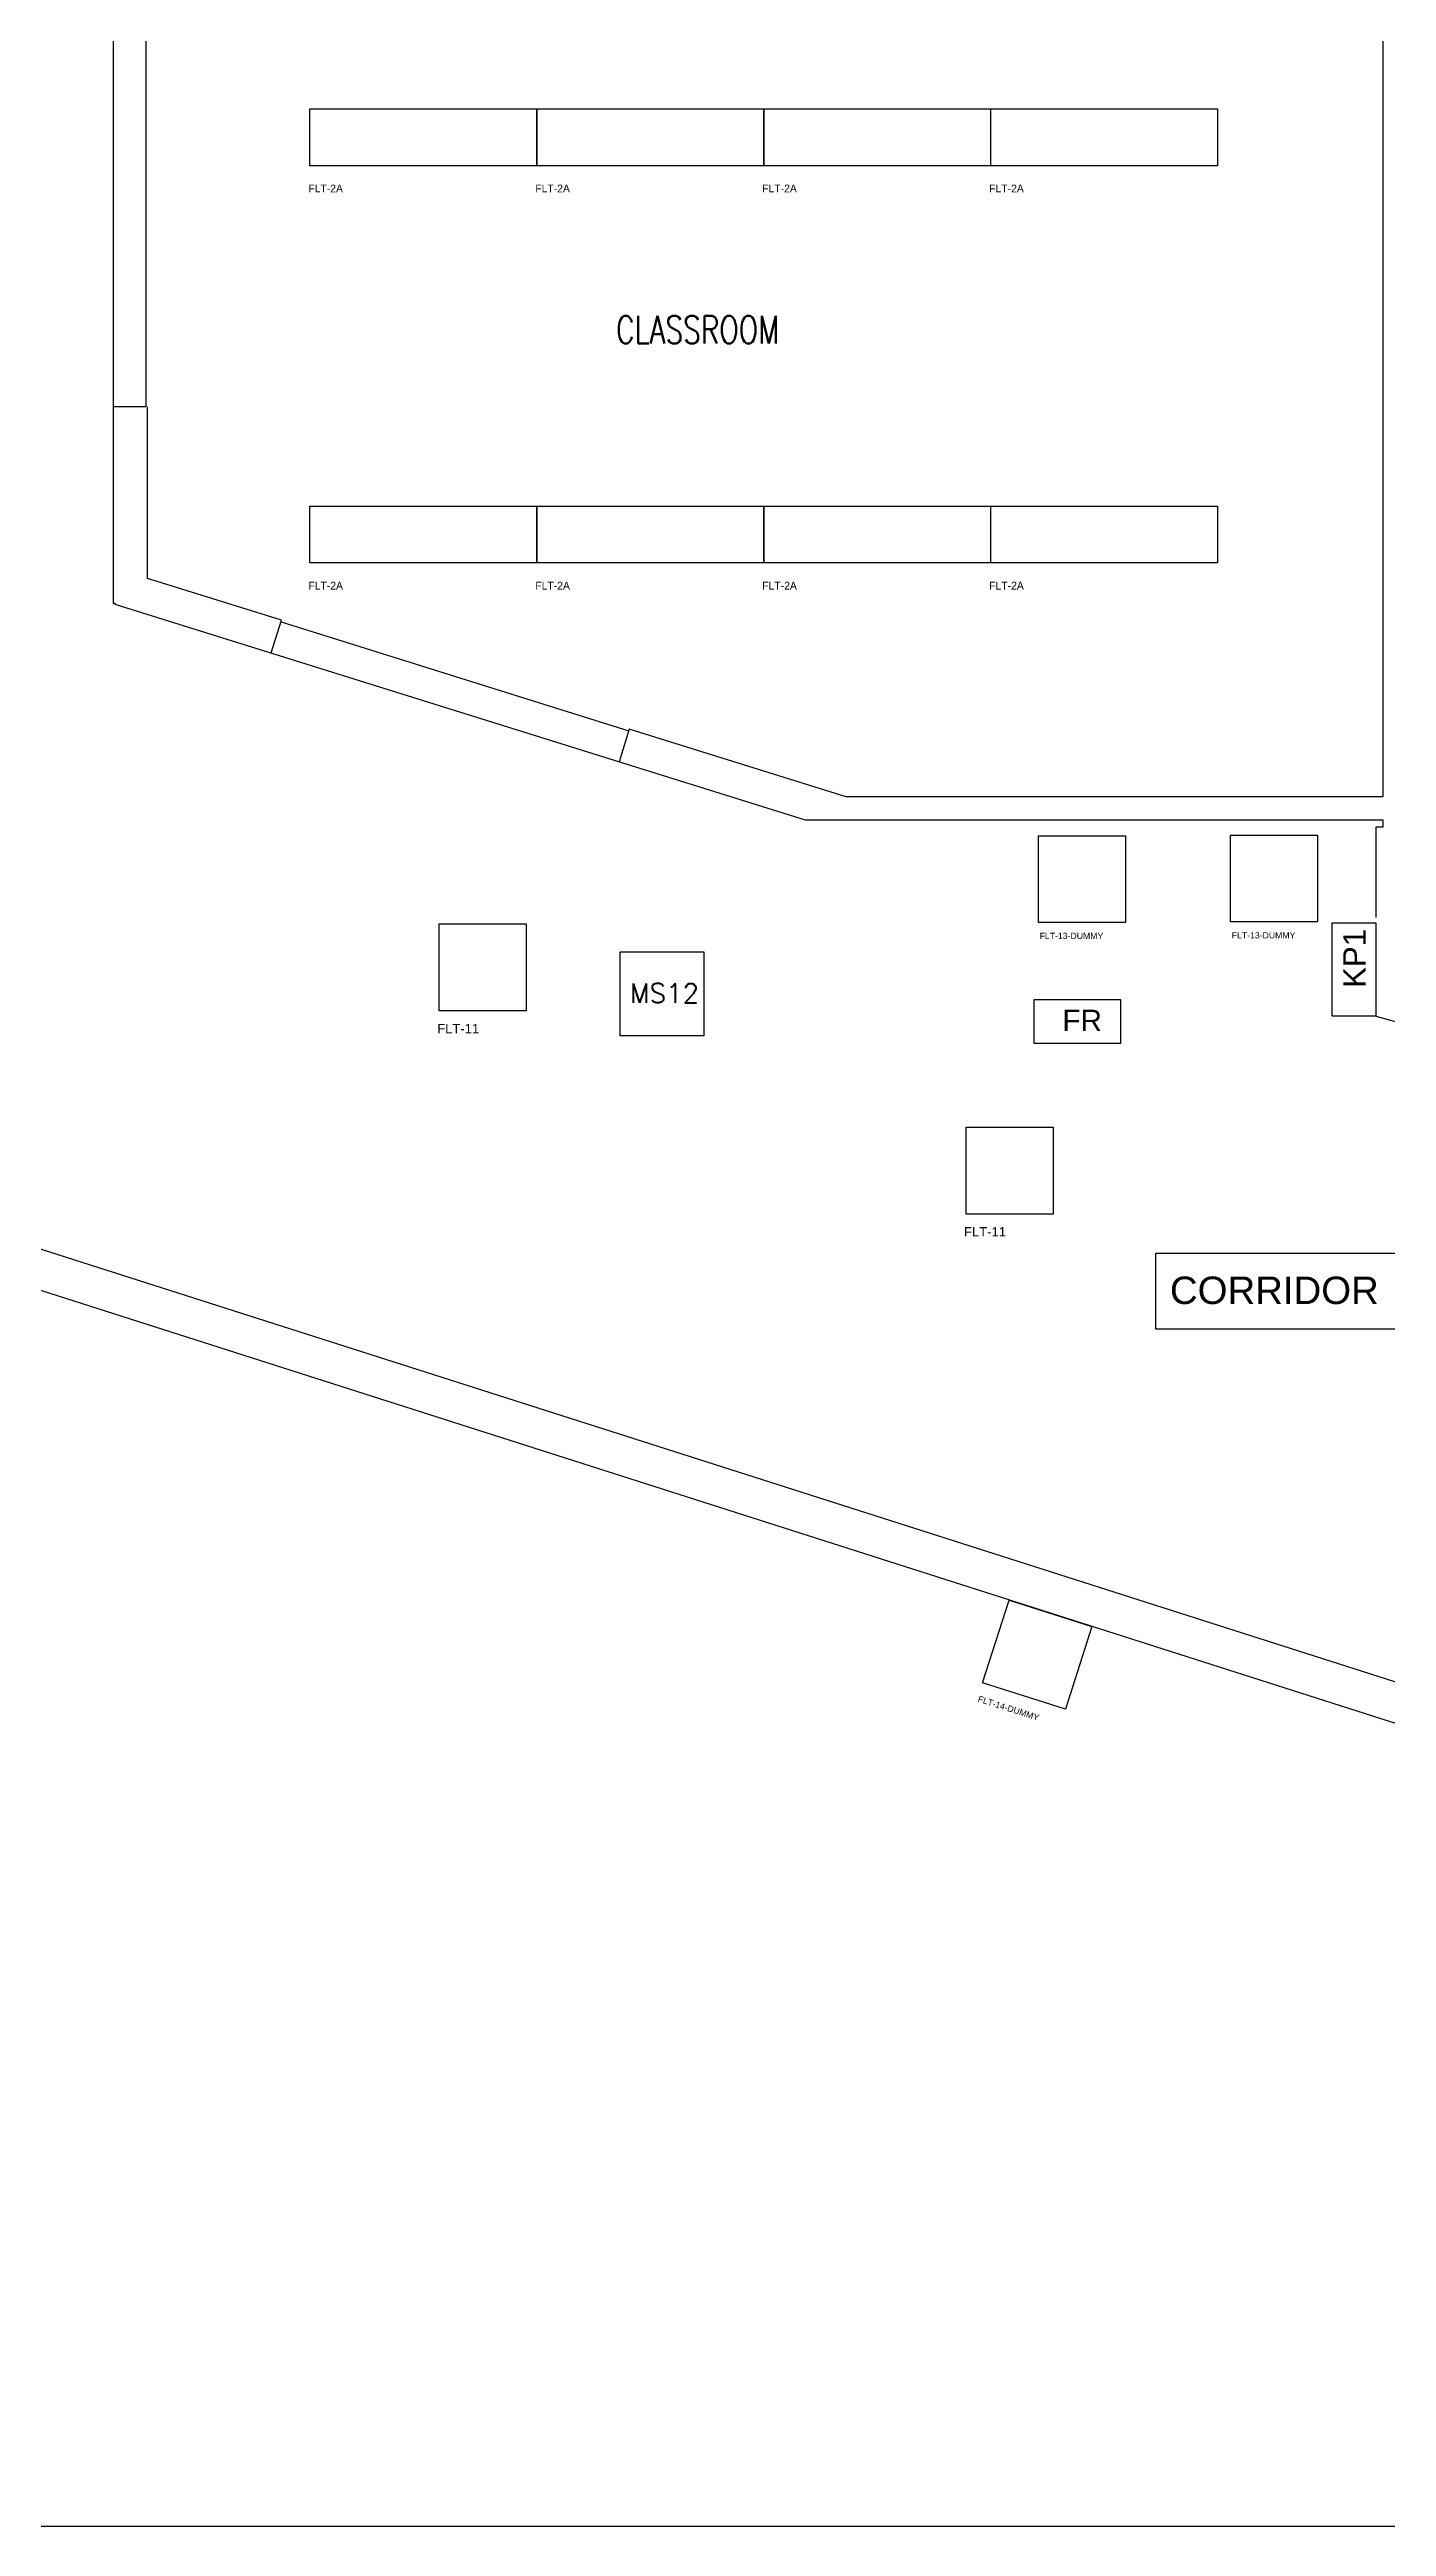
# Model space of a CAD drawing. Header units: feet. Extents: x 0 to 2831, y 0 to 3280.
# Drawn here: x 1206 to 1637, y 0 to 798 of the extents above; entities that cross this region are included whole.
import ezdxf
from ezdxf.enums import TextEntityAlignment as Align

# ---------------------------------------------------------------- set-up
doc = ezdxf.new("R2018")
doc.units = ezdxf.units.FT
doc.header["$MEASUREMENT"] = 0
doc.layers.get('0').update_dxf_attribs({"color": 255})
for name, color, linetype in [('FLT-FIXTURES', 3, 'Continuous'), ('FLT-NOTES', 7, 'Continuous'), ('FLT-PERIPHERALS', 6, 'Continuous')]:
    doc.layers.add(name, color=color, linetype=linetype)
doc.styles.add('A101 Floor Plan-Level 100$0$Arial', font='arial.ttf', dxfattribs={"height": 147.52994})
doc.styles.add('SC-TEXT', font='romans.shx', dxfattribs={"width": 0.75})
doc.styles.add('SIMPLEX', font='simplex.shx')
doc.styles.get("Standard").update_dxf_attribs({"font": 'arial.ttf'})

# ---------------------------------------------------------------- blocks, each defined once
blk = doc.blocks.new('FLT-FR')
at = {"layer": 'FLT-FIXTURES', "insert": (9.14, 10.82), "char_height": 6.858, "attachment_point": 1, "bg_fill": 2}
blk.add_mtext('FR', dxfattribs=at)
at = {"layer": 'FLT-FIXTURES'}
blk.add_lwpolyline([(0, 0), (28, 0), (28, 14), (0, 14)], close=True, dxfattribs=at)
blk = doc.blocks.new('FLT-2A')
at = {"layer": 'FLT-FIXTURES'}
blk.add_lwpolyline([(0, 18.29), (73.15, 18.29), (73.15, 0), (0, 0)], close=True, dxfattribs=at)
at = {"lineweight": 30}
blk.add_attdef('FLT-2A', text='', height=4, dxfattribs=at).set_placement((-0.46, -6.08), align=Align.TOP_LEFT)
blk = doc.blocks.new('FLT-11')
at = {"layer": 'FLT-FIXTURES'}
blk.add_lwpolyline([(0, 28), (28, 28), (28, 0), (0, 0)], close=True, dxfattribs=at)
blk.add_attdef('FLT-11', (-0.67, -7.23), '', height=3)
blk = doc.blocks.new('FLT-13-DUMMY')
at = {"layer": 'FLT-FIXTURES'}
blk.add_lwpolyline([(0, 28), (28, 28), (28, 0), (0, 0)], close=True, dxfattribs=at)
blk.add_attdef('FLT-13-DUMMY', (0.37, -5.29), '', height=2)
blk = doc.blocks.new('FLT-MS12')
at = {"layer": 'FLT-PERIPHERALS'}
blk.add_lwpolyline([(0, 27), (27, 27), (27, 0), (0, 0)], close=True, dxfattribs=at)
at = {"layer": 'FLT-PERIPHERALS', "insert": (3.08, 16.79), "char_height": 6.21, "attachment_point": 1, "style": 'SIMPLEX'}
blk.add_mtext('MS12', dxfattribs=at)
blk = doc.blocks.new('FLT-KP1')
at = {"layer": 'FLT-PERIPHERALS', "lineweight": 30, "insert": (9.07, 10.47), "char_height": 7.201, "attachment_point": 1, "bg_fill": 2}
blk.add_mtext('KP1', dxfattribs=at)
at = {"layer": 'FLT-PERIPHERALS'}
blk.add_lwpolyline([(0, 14), (30, 14), (30, 0), (0, 0)], close=True, dxfattribs=at)
blk = doc.blocks.new('FLT-14-DUMMY')
at = {"layer": 'FLT-FIXTURES'}
blk.add_lwpolyline([(0, 28), (28, 28), (28, 0), (0, 0)], close=True, dxfattribs=at)
blk.add_attdef('FLT-14-DUMMY', (0.21, -6.24), '', height=2)

msp = doc.modelspace()

# ---------------------------------------------------------------- linework, layer by layer
msp.add_lwpolyline([(0, 3279.74), (2831.29, 3279.74), (2831.29, 0), (0, 0)], close=True)
msp.add_lwpolyline([(1259.44, 1034.85), (1260.26, 1034.34), (1263.28, 1039.17), (1309.84, 1010.08), (1308.41, 1007.79, 0.414214), (1290.94, 1083.44), (1288.45, 1085), (1288.03, 1084.34), (1283.15, 1087.39), (1283.56, 1088.05), (1281.53, 1089.32), (1283.12, 1091.87), (1283.93, 1091.36), (1283.14, 1090.09), (1290.92, 1085.22), (1304.58, 1107.09), (1635.86, 1107.09), (1635.86, 557.51), (1462.84, 557.51), (1392.99, 579.36), (1389.7, 568.82)], format="xyb")
for points in [[(1226.67, 999.72), (1226.67, 619.91), (1227.2, 619.91), (1227.13, 619.68), (1449.65, 550.07), (1635.86, 550.07), (1635.86, 547.75), (1633.58, 547.75), (1633.58, 486.87), (1743.11, 456.65), (1746.65, 469.49), (1645.04, 497.52), (1645.04, 941.13)], [(1226.67, 906.58), (1237.17, 906.58), (1237.17, 683.27), (1226.67, 683.27)], [(1277.6, 603.89), (1280.9, 614.43), (1237.71, 627.94), (1237.71, 683.27)], [(1280.74, 613.91), (1392.83, 578.84)], [(1068.87, 588.44), (1201.07, 412.48), (1864.24, 200.55)], [(1864.24, 187.13), (1193.21, 401.57), (1058.61, 580.73)]]:
    msp.add_lwpolyline(points)

# ---------------------------------------------------------------- block references
at = {"layer": 'FLT-FIXTURES'}
ref = msp.add_blockref('FLT-2A', (1290.01, 760.95), dxfattribs=at)
lines = msp.add_mtext('FLT-2A', dxfattribs={"layer": '0', "insert": (1289.55, 754.87), "char_height": 2.5, "attachment_point": 1})
ref.add_attrib('FLT-2A', '', (1289.55, 754.87)).embed_mtext(lines)
ref = msp.add_blockref('FLT-2A', (1363.16, 760.95), dxfattribs=at)
lines = msp.add_mtext('FLT-2A', dxfattribs={"layer": '0', "insert": (1362.7, 754.87), "char_height": 2.5, "attachment_point": 1})
ref.add_attrib('FLT-2A', '', (1362.7, 754.87)).embed_mtext(lines)
ref = msp.add_blockref('FLT-2A', (1436.31, 760.95), dxfattribs=at)
lines = msp.add_mtext('FLT-2A', dxfattribs={"layer": '0', "insert": (1435.85, 754.87), "char_height": 2.5, "attachment_point": 1})
ref.add_attrib('FLT-2A', '', (1435.85, 754.87)).embed_mtext(lines)
ref = msp.add_blockref('FLT-2A', (1509.47, 760.95), dxfattribs=at)
lines = msp.add_mtext('FLT-2A', dxfattribs={"layer": '0', "insert": (1509, 754.87), "char_height": 2.5, "attachment_point": 1})
ref.add_attrib('FLT-2A', '', (1509, 754.87)).embed_mtext(lines)
ref = msp.add_blockref('FLT-2A', (1290.01, 632.93), dxfattribs=at)
lines = msp.add_mtext('FLT-2A', dxfattribs={"layer": '0', "insert": (1289.55, 626.85), "char_height": 2.5, "attachment_point": 1})
ref.add_attrib('FLT-2A', '', (1289.55, 626.85)).embed_mtext(lines)
ref = msp.add_blockref('FLT-2A', (1363.16, 632.93), dxfattribs=at)
lines = msp.add_mtext('FLT-2A', dxfattribs={"layer": '0', "insert": (1362.7, 626.85), "char_height": 2.5, "attachment_point": 1})
ref.add_attrib('FLT-2A', '', (1362.7, 626.85)).embed_mtext(lines)
ref = msp.add_blockref('FLT-2A', (1436.31, 632.93), dxfattribs=at)
lines = msp.add_mtext('FLT-2A', dxfattribs={"layer": '0', "insert": (1435.85, 626.85), "char_height": 2.5, "attachment_point": 1})
ref.add_attrib('FLT-2A', '', (1435.85, 626.85)).embed_mtext(lines)
ref = msp.add_blockref('FLT-2A', (1509.47, 632.93), dxfattribs=at)
lines = msp.add_mtext('FLT-2A', dxfattribs={"layer": '0', "insert": (1509, 626.85), "char_height": 2.5, "attachment_point": 1})
ref.add_attrib('FLT-2A', '', (1509, 626.85)).embed_mtext(lines)
for name, p, values in [('FLT-13-DUMMY', (1524.88, 516.98), {'FLT-13-DUMMY': 'FLT-13-DUMMY'}), ('FLT-13-DUMMY', (1586.8, 517.18), {'FLT-13-DUMMY': 'FLT-13-DUMMY'}), ('FLT-11', (1331.76, 488.55), {'FLT-11': 'FLT-11'}), ('FLT-11', (1501.56, 423.05), {'FLT-11': 'FLT-11'})]:
    msp.add_blockref(name, p, dxfattribs=at).add_auto_attribs(values)
at = {"layer": 'FLT-FIXTURES', "rotation": 342.2776078242124}
msp.add_blockref('FLT-14-DUMMY', (1506.86, 271.94), dxfattribs=at).add_auto_attribs({'FLT-14-DUMMY': 'FLT-14-DUMMY'})
at = {"layer": 'FLT-PERIPHERALS'}
msp.add_blockref('FLT-MS12', (1390.04, 480.52), dxfattribs=at)

# ---------------------------------------------------------------- next in the draw order: block references
at = {"layer": 'FLT-FIXTURES'}
msp.add_blockref('FLT-FR', (1523.42, 478.09), dxfattribs=at)
at = {"layer": 'FLT-PERIPHERALS', "rotation": 90}
msp.add_blockref('FLT-KP1', (1633.58, 486.87), dxfattribs=at)

# ---------------------------------------------------------------- next in the draw order: texts
at = {"layer": 'FLT-NOTES', "char_height": 8.852, "attachment_point": 1, "line_spacing_factor": 0.938532, "bg_fill": 3, "box_fill_scale": 1.25, "bg_fill_color": 7, "bg_fill_transparency": 0}
for s, insert, width, style in [('CLASSROOM', (1388.72, 712.52), 84.2224, 'SC-TEXT'), ('CORRIDOR', (1567.24, 402.89), 48.0498, 'A101 Floor Plan-Level 100$0$Arial')]:
    msp.add_mtext(s, dxfattribs=dict(at, insert=insert, width=width, style=style))

# ---------------------------------------------------------------- next in the draw order: linework, layer by layer
at = {"layer": 'FLT-NOTES'}
msp.add_lwpolyline([(1562.74, 410.39), (1642.36, 410.39), (1642.36, 385.94), (1562.74, 385.94)], close=True, dxfattribs=at)

doc.saveas('drawing.dxf')
